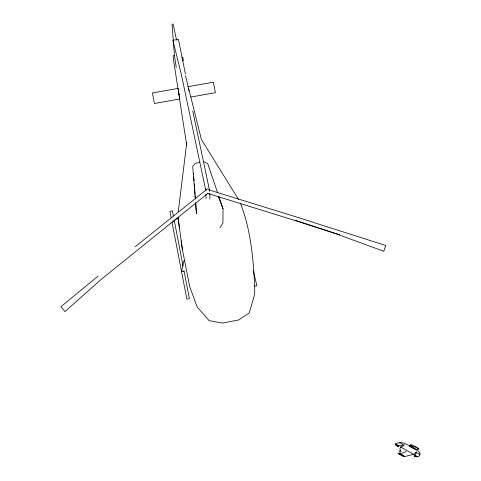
<?xml version="1.0" encoding="UTF-8"?>
<svg xmlns="http://www.w3.org/2000/svg" width="481" height="481" viewBox="0 0 481 481"><rect width="100%" height="100%" fill="white"/><g stroke="black" fill="none" stroke-linecap="round" stroke-linejoin="round"><path stroke-width="0.72" d="M404.401 444.823L402.687 446.266L400.426 446.915L414.021 454.473L415.812 452.332L419.847 454.304L419.666 455.405L418.957 456.15L417.779 456.776L414.814 455.122L416.233 453.09L415.939 452.405M186.826 142.172L178.289 211.532M395.562 444.691L396.272 445.442M400.583 454.653C398.268 454.25 402.765 454.371 404.551 456.607L413.702 454.286M184.247 260.468L183.598 261.856L181.632 271.531L183.88 271.374M220.003 227.754L222.925 223.07L223.028 208.844L218.963 196.837M399.759 454.01L398.088 453.379L402.2 455.868L404.238 456.409M403.655 445.214L398.376 445.586L395.821 444.161L395.412 444.528C396.813 445.418 399.573 448.749 397.516 445.418L398.911 446.693L398.232 445.496M98.136 276.094L60.877 306.746L64.755 311.351L64.983 311.562L101.046 279.509L207.948 193.284M173.028 221.633L176.196 219.071L178.373 218.518M205.652 190.103L207.251 188.823L209.253 189.442L209.656 191.348M135.173 246.693L206.127 189.935M401.064 447.234L399.945 448.256L400.342 450.968M415.812 452.332L416.552 451.906M406.096 451.316L403.559 452.783L399.789 453.619C399.723 455.032 403.216 454.479 404.07 456.265L404.16 456.511M199.789 162.337L195.388 163.318L192.713 166.378L195.304 198.942M254.347 286.219L256.872 285.738L253.234 270.334M190.933 97.018L215.434 92.689L213.33 82.209L187.74 86.718M174.519 55.543L173.1 55.79L173.503 59.764L178.078 89.388M181.872 57.455L182.774 57.299L183.351 60.582L182.365 60.834M411.399 446.055C404.972 444.155 414.532 449.176 415.608 449.296M400.276 442.875L396.939 443.133L395.328 443.969L395.821 444.161M416.366 456.625C410.497 454.755 418.151 457.293 414.141 455.345L415.049 455.254M400.366 454.413L403.986 456.469M412.5 447.252C413.967 448.893 416.871 449.861 417.893 449.308C417.526 447.444 414.856 446.843 413.275 446.825L413.101 447.053C412.788 445.887 409.89 445.093 412.199 446.566M209.235 189.971L296.236 216.943L385.684 245.472L383.826 251.292L339.652 235.113M207.341 193.29L295.063 220.538L339.658 234.884L295.148 220.196M417.875 448.701L419.113 449.182L416.714 447.276L413.101 445.334L410.822 444.648L410.323 444.781L410.654 445.803M401.292 451.364L399.549 450.751L400.15 453.234L398.671 453.445L399.182 453.697M415.362 449.218L409.68 446.206M419.847 454.304L420.123 454.437L419.769 452.362L415.512 449.236M204.118 161.79L207.726 163.648L217.532 192.598M398.088 453.379L399.885 454.389M409.529 445.719L404.13 443.217L399.645 442.43L403.86 445.328M414.279 456.018L417.063 456.95L417.442 456.583M399.885 454.503L400.27 454.761M397.883 446.506L396.091 444.949M238.66 199.687L201.419 139.55L185.45 75.625M240.53 203.523C251.238 231.169 253.691 261.43 254.774 290.789L254.166 296.152L249.224 312.975L238.672 319.961L222.444 323.088L209.199 320.671L197.216 307.046L189.706 286.628L182.335 249.206L178.343 219.763L178.313 217.105M218.494 197.024L223.028 208.844M188.324 88.853L188.907 90.987M192.749 110.997L209.554 190.452M205.832 190.747L181.463 74.976L172.865 40.278L178.421 39.316L185.383 73.779M176.611 40.17L173.106 24.05L172.048 24.23L174.429 55.562L176.274 67.448M173.388 216.011L172.39 210.858L169.943 211.309L171.164 217.791M174.242 220.424L183.075 266.071M183.928 270.49L189.4 298.599L186.856 299.086L172.012 222.192M179.395 96.873L179.629 98.286M178.343 90.32L178.577 91.799M178.806 93.272L179.034 94.745M178.307 90.873L178.535 92.352M178.764 93.831L178.992 95.316M179.221 96.795L186.766 145.677M178.343 219.763L179.485 228.289M181.223 240.915L182.335 249.206M195.599 202.645L196.482 213.75L195.713 203.265M193.518 173.298L193.627 174.795M193.795 177.044L194.065 180.79M194.288 183.784L194.558 187.53M194.673 189.027L195.058 194.276M195.166 195.773L195.388 198.767M205.868 194.372L206.084 198.641M209.74 193.476L209.969 199.152M179.75 98.996L154.383 103.481L152.375 92.941L178.114 88.414L179.75 98.996"/></g></svg>
